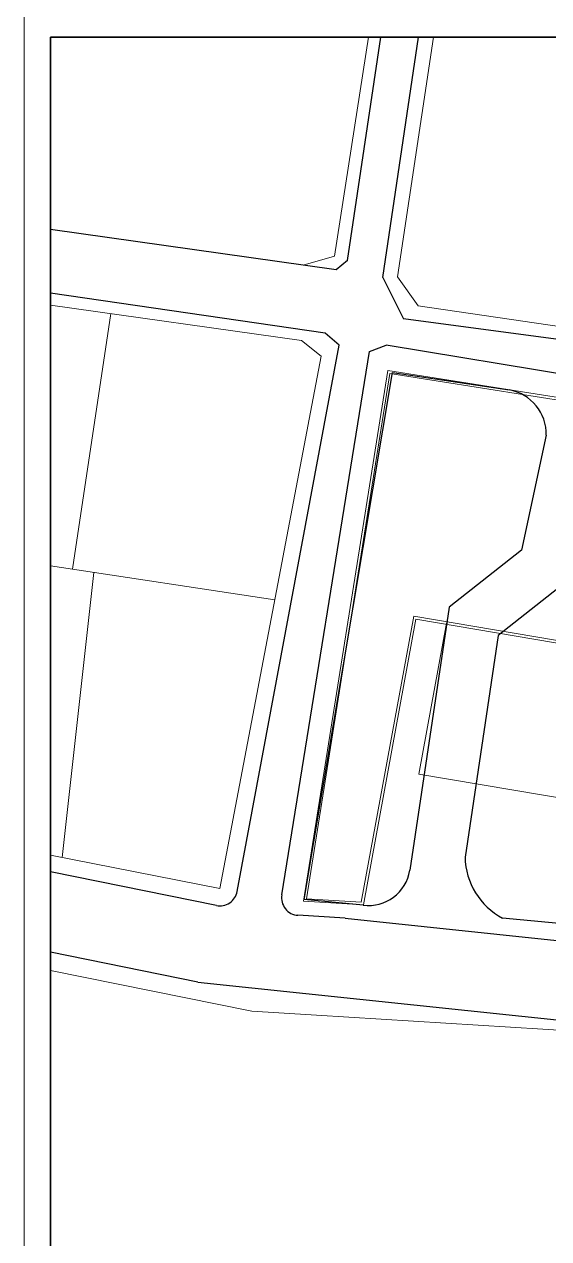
# Model space of a CAD drawing. Header units: millimetres. Extents: x -11 to 1625, y -267 to 195.
# Drawn here: x 1415.2 to 1445.1, y 20.5 to 89.7 of the extents above; entities that cross this region are included whole.
import ezdxf
from ezdxf.enums import TextEntityAlignment as Align

# ---------------------------------------------------------------- set-up
doc = ezdxf.new("R2010")
doc.units = ezdxf.units.MM
for name, color, linetype, lineweight in [('batas jalan', 3, 'Continuous', 25), ('GRS KOP', 1, 'Continuous', 35), ('kop', 7, 'Continuous', 20), ('line', 11, 'Continuous', 5), ('PAGAR', 4, 'Continuous', 18)]:
    doc.layers.add(name, color=color, linetype=linetype, lineweight=lineweight)
doc.layers.add('REN.JALAN', color=6, linetype='Continuous')
doc.styles.add('BARU', font='complex.shx')
doc.styles.get("Standard").update_dxf_attribs({"font": 'ARIALUNI.TTF'})

# ---------------------------------------------------------------- blocks, each defined once
blk = doc.blocks.new('kop')
at = {"layer": 'GRS KOP'}
blk.add_lwpolyline([(1, 54), (83, 54), (83, 1), (1, 1)], close=True, dxfattribs=at)
at = {"layer": 'kop', "color": 7}
blk.add_line((0, 55), (0, 0), dxfattribs=at)
at = {"layer": 'kop', "style": 'BARU', "flags": 4}
for p, height in [((73.8, 5.4), 0.35), ((80.303, 5.382), 0.25), ((73.8, 4.9), 0.35), ((80.303, 4.882), 0.25), ((73.8, 4.4), 0.35), ((80.303, 4.382), 0.25)]:
    blk.add_attdef('-', p, '', height=height, dxfattribs=at)
at = {"layer": 'kop', "flags": 4}
for tag, p in [('AR-00', (78.057, 2.648)), ('00', (81.238, 2.647))]:
    blk.add_attdef(tag, text='', height=0.35, dxfattribs=at).set_placement(p, align=Align.MIDDLE)

msp = doc.modelspace()

# ---------------------------------------------------------------- linework, layer by layer
at = {"layer": 'batas jalan'}
for p, q in [((1433.6306231, 76.2827321), (1435.5300802, 89)), ((1435.629036, 75.3059032), (1437.6743928, 89)), ((1432.9725993, 75.7374658), (1416.714162, 78.045244)), ((1433.6306231, 76.2827321), (1432.9725993, 75.7374658)), ((1435.629036, 75.3059032), (1436.8204886, 72.9433645)), ((1432.3560178, 72.1296762), (1416.714162, 74.4133372)), ((1450.2869159, 71.1442567), (1436.8204886, 72.9433645)), ((1433.141441, 71.4442213), (1432.3560178, 72.1296762)), ((1427.3383509, 40.3156676), (1433.141441, 71.4442213)), ((1434.8760804, 71.0848819), (1435.8233847, 71.4564217)), ((1509.5628843, 59.1961127), (1435.8233847, 71.4564217)), ((1429.8794265, 40.1141216), (1434.8760804, 71.0848819)), ((1426.1565195, 39.518887), (1416.714162, 41.4339377)), ((1433.4904549, 38.7901329), (1430.8047358, 38.9567658)), ((1433.4904549, 38.7901329), (1450.5145119, 36.9979004)), ((1425.1001376, 35.1485676), (1416.714162, 36.8493683)), ((1425.1001376, 35.1485676), (1478.9781261, 29.4764833))]:
    msp.add_line(p, q, dxfattribs=at)
for centre, start, end in [((1426.3552875, 40.4989336), 258.535073714, 349.439947334), ((1430.8666608, 39.9548466), 170.835182809, 266.44968898)]:
    msp.add_arc(centre, 1, start, end, dxfattribs=at)
at = {"layer": 'line'}
for p, q in [((1432.8823227, 76.5246363), (1434.8267074, 89)), ((1436.4775827, 75.340171), (1438.5265808, 89)), ((1432.8823227, 76.5246363), (1431.0953102, 76.0039346)), ((1436.4775827, 75.340171), (1437.6580952, 73.696931)), ((1431.0091375, 71.7136602), (1416.714162, 73.7326616)), ((1449.1656908, 72.0072781), (1437.6580952, 73.696931)), ((1417.9646193, 58.6753871), (1420.1348469, 73.2495291)), ((1431.0091375, 71.7136602), (1432.1263906, 70.8252886)), ((1432.1263906, 70.8252886), (1426.3513485, 40.4787533)), ((1429.4814503, 56.9267278), (1416.714162, 58.8652504)), ((1419.1811694, 58.490672), (1417.3666372, 42.2514954)), ((1437.6896833, 47.0087895), (1439.2693751, 55.6125585)), ((1437.6896833, 47.0087895), (1446.8304246, 45.4612545)), ((1426.3513485, 40.4787533), (1416.714162, 42.380233)), ((1428.1692556, 33.4906567), (1416.714162, 35.8139202)), ((1446.8775261, 32.3299199), (1428.1692556, 33.4906567))]:
    msp.add_line(p, q, dxfattribs=at)
at = {"layer": 'PAGAR'}
for p, q in [((1435.9152541, 70.0072167), (1431.1209229, 39.7608642)), ((1453.4493384, 67.2132267), (1435.9152541, 70.0072167)), ((1436.0399021, 69.8354621), (1431.2949067, 39.900358)), ((1453.4257342, 67.0650955), (1436.0399021, 69.8354621)), ((1434.4048297, 39.7074058), (1437.3972494, 56.0055782)), ((1434.5283365, 39.5494545), (1437.5180686, 55.8329889)), ((1437.3972494, 56.0055782), (1452.5248006, 53.4444714)), ((1437.5180686, 55.8329889), (1452.5029051, 53.2960438)), ((1434.5283365, 39.5494545), (1431.1209229, 39.7608642)), ((1434.4048297, 39.7074058), (1431.2949067, 39.900358))]:
    msp.add_line(p, q, dxfattribs=at)
at = {"layer": 'REN.JALAN'}
for p, q in [((1431.1570722, 39.8565851), (1436.1901756, 69.8970494)), ((1436.1901756, 69.8970494), (1442.83173, 68.899692)), ((1434.5090568, 39.5412342), (1431.1570722, 39.8565851))]:
    msp.add_line(p, q, dxfattribs=at)
for points in [[(1444.9442775, 66.3177219), (1443.5317148, 59.7680554), (1439.4123912, 56.520306), (1437.1768794, 41.5254807)], [(1447.8768509, 65.6852555), (1446.2367322, 58.0804747), (1442.2041495, 54.9011133), (1440.3206004, 42.2670987)], [(1449.3090358, 38.1488689), (1442.4554317, 38.7936482)]]:
    msp.add_lwpolyline(points, dxfattribs=at)
for centre, radius, start, end in [((1442.3912771, 66.384097), 2.5538631, 358.510710674, 80.06881), ((1444.3661276, 42.3607626), 4.0466114, 181.326300344, 241.824632093), ((1434.8314089, 41.8934003), 2.3741517, 262.196522252, 351.085010185)]:
    msp.add_arc(centre, radius, start, end, dxfattribs=at)

# ---------------------------------------------------------------- block references
at = {"layer": 'kop', "xscale": 1.5, "yscale": 1.5, "zscale": 1.5}
msp.add_blockref('kop', (1415.214162, 8), dxfattribs=at)

doc.saveas('drawing.dxf')
